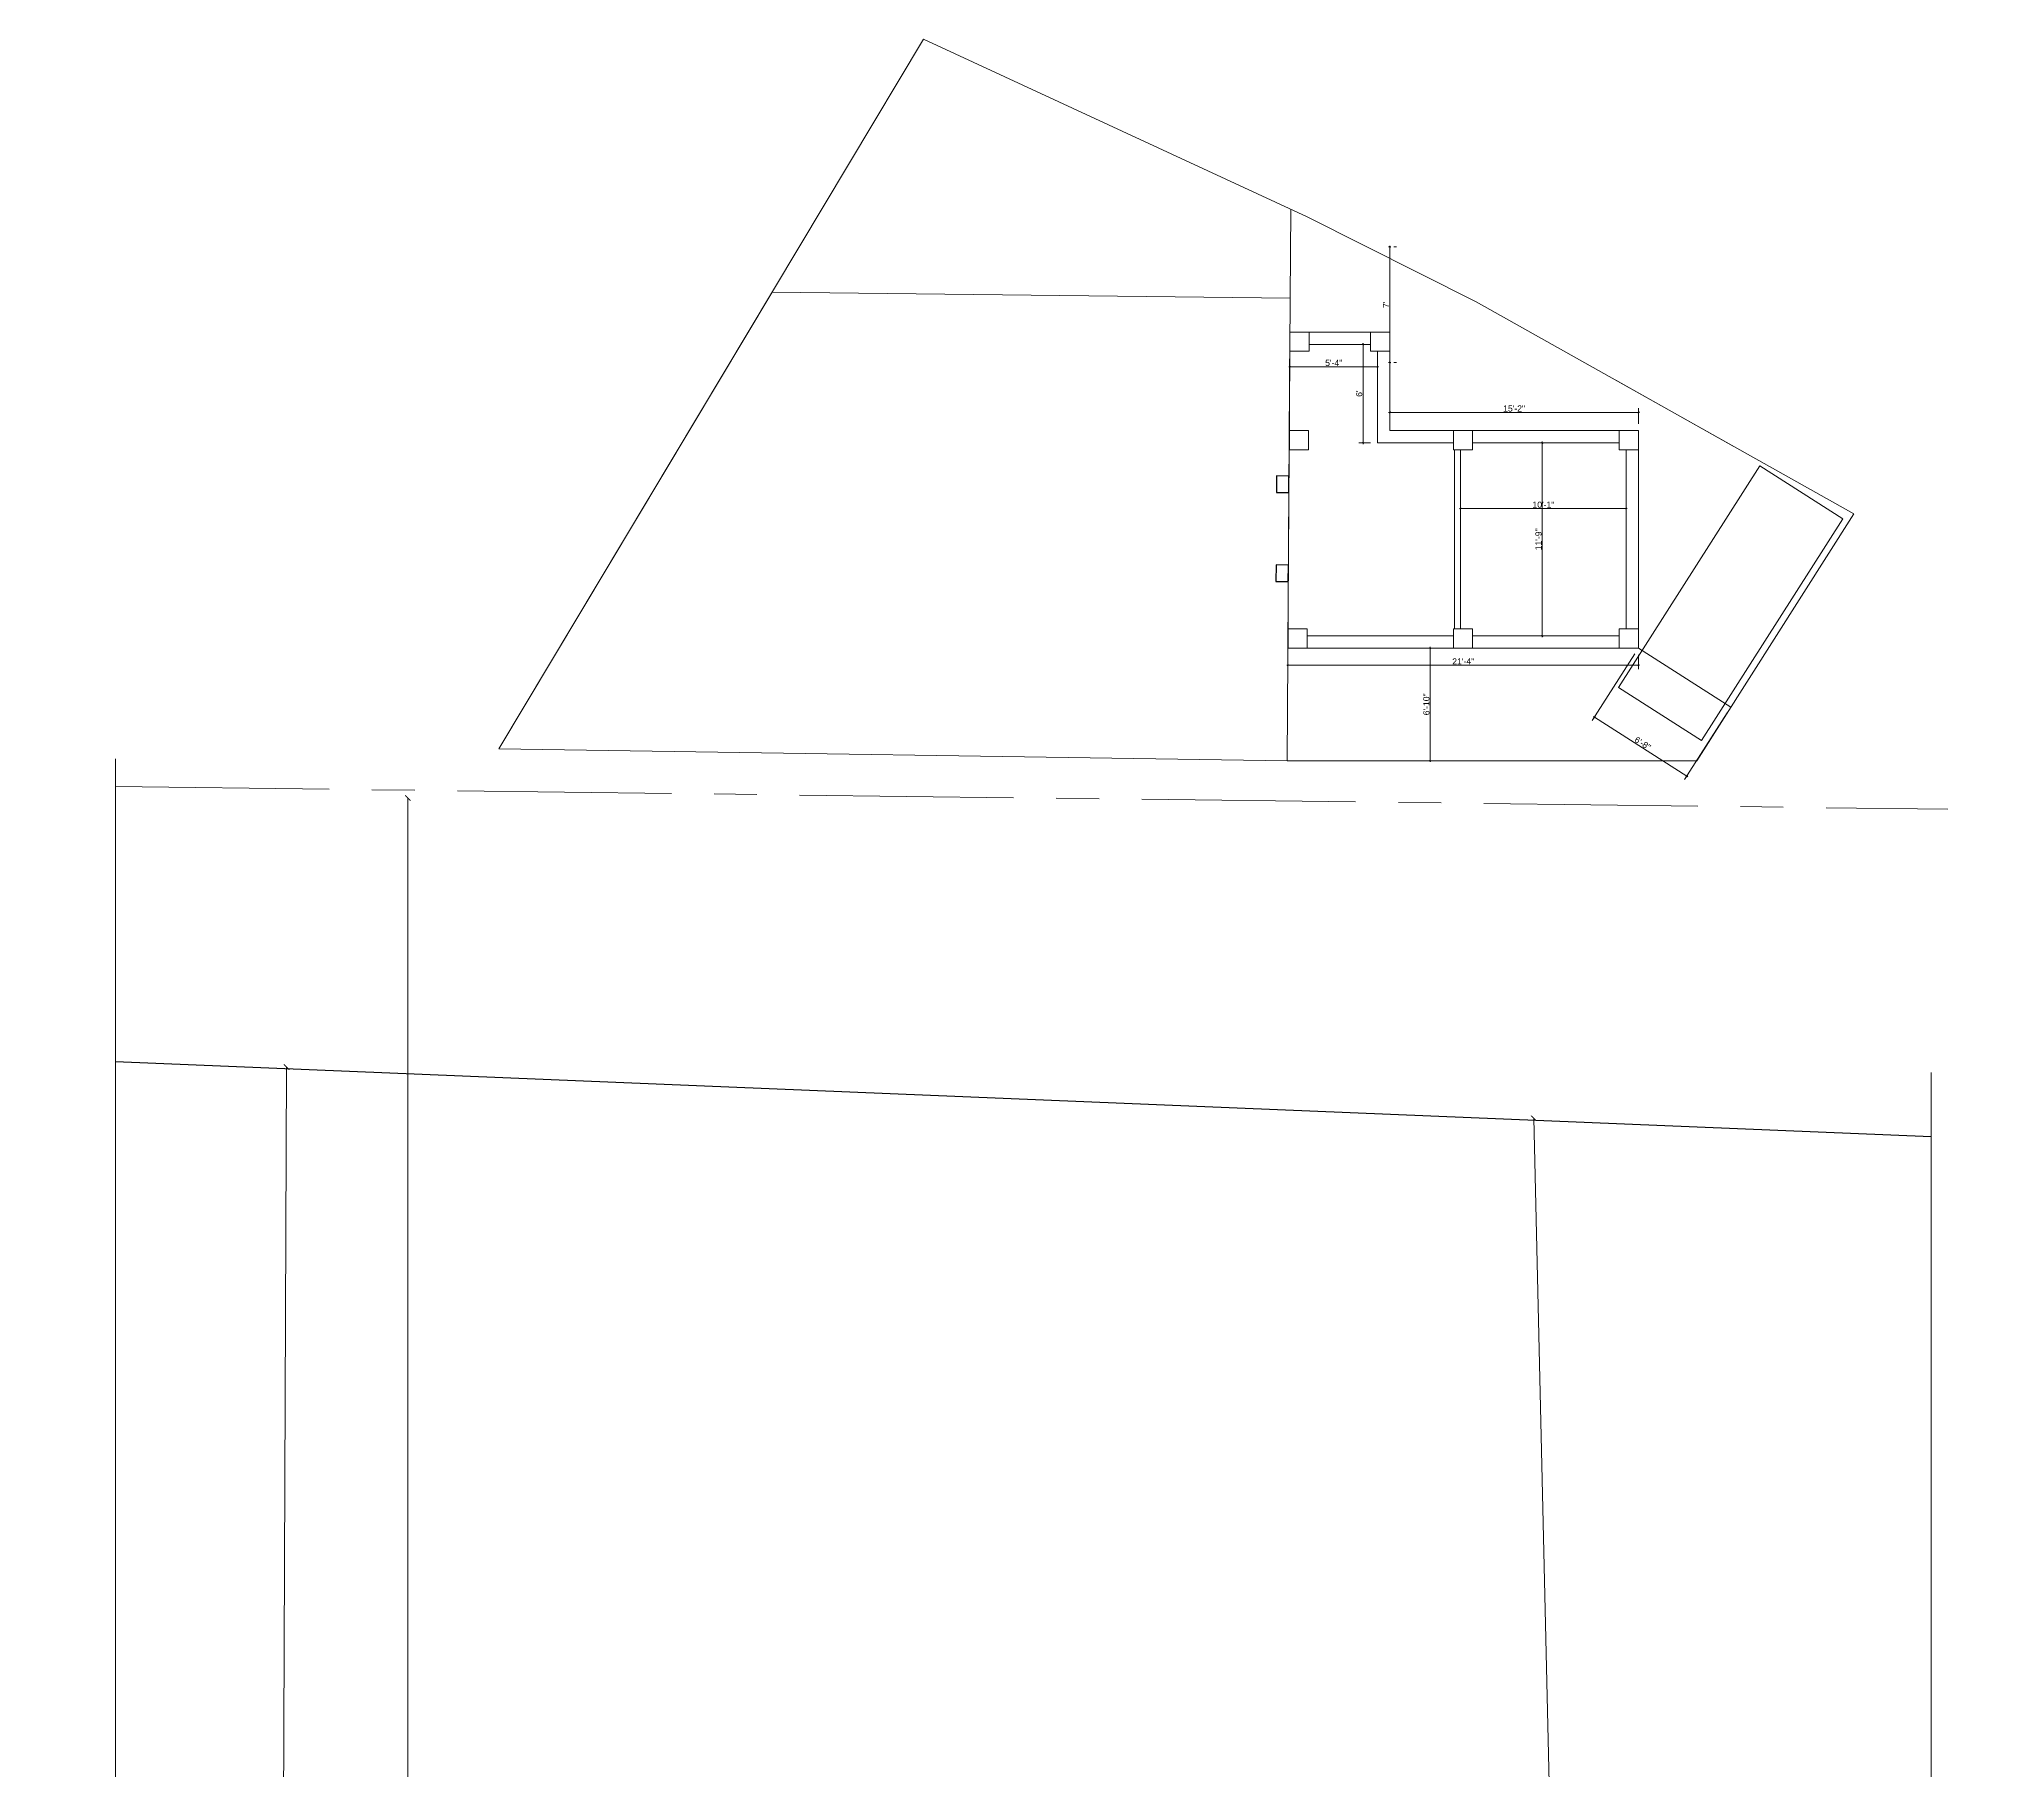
# Model space of a CAD drawing. Header units: inches. Extents: x 72553 to 165130, y 2767 to 9706.
# Drawn here: x 76832 to 78268, y 4124 to 5389 of the extents above; entities that cross this region are included whole.
import ezdxf

# ---------------------------------------------------------------- set-up
doc = ezdxf.new("R2010")
doc.units = ezdxf.units.IN
doc.header["$LTSCALE"] = 5
doc.header["$MEASUREMENT"] = 0
doc.linetypes.add('CENTER', pattern=[2, 1.25, -0.25, 0.25, -0.25])
doc.layers.add('A-WALL', color=7, linetype='Continuous', lineweight=9)
doc.layers.add('DOOR', color=62, linetype='Continuous', lineweight=0)
doc.layers.add('DIM', color=5, linetype='Continuous')
doc.layers.add('WALL', color=7, linetype='Continuous')
doc.layers.add('dim line', color=7, linetype='Continuous', lineweight=15, true_color=0xfab2b2)
doc.styles.get("Standard").update_dxf_attribs({"font": 'arial.ttf'})
doc.styles.add('tt', font='stylu.ttf', dxfattribs={"height": 8})
doc.dimstyles.new('Copy(2) of STANDARD', dxfattribs={"dimtxt": 2, "dimasz": 4, "dimexe": 0, "dimexo": 0, "dimgap": 2, "dimtad": 1, "dimdec": 0, "dimzin": 0, "dimdsep": 46, "dimlunit": 3, "dimtxsty": 'tt', "dimblk": 'ARCHTICK', "dimcen": 0.0505, "dimse1": 1, "dimse2": 1, "dimclrd": 5, "dimclre": 5, "dimclrt": 7, "dimadec": 1, "dimazin": 0, "dimtm": 1e-09, "dimtfac": 1, "dimtdec": 0, "dimtofl": 0, "dimtmove": 1, "dimatfit": 3, "dimfxl": 1, "dimtolj": 2, "dimtzin": 0, "dimlwd": 13, "dimarcsym": 0})
doc.dimstyles.new('Standard$0', dxfattribs={"dimtxt": 6, "dimasz": 4, "dimexe": 3, "dimexo": 6, "dimgap": 3, "dimtad": 1, "dimdec": 1, "dimzin": 0, "dimdsep": 46, "dimlunit": 4, "dimtxsty": 'Standard', "dimcen": 0.09, "dimclrd": 6, "dimclre": 6, "dimclrt": 7, "dimadec": 0, "dimazin": 0, "dimtfac": 1, "dimtdec": 1, "dimtix": 1, "dimtofl": 0, "dimtmove": 1, "dimatfit": 3, "dimfxl": 1, "dimtolj": 1, "dimtzin": 0, "dimlwd": 18, "dimlwe": 18, "dimarcsym": 0})

# ---------------------------------------------------------------- blocks, each defined once
blk = doc.blocks.new('_ArchTick')
at = {"color": 0, "linetype": 'ByBlock', "const_width": 0.15}
blk.add_lwpolyline([(-0.5, -0.5), (0.5, 0.5)], dxfattribs=at)
blk = doc.blocks.new('*D1926')
at = {"layer": 'Defpoints', "color": 0, "ltscale": 5, "transparency": 16777216}
for p in [(77556.5, 4834.4), (77100.8, 2866.6), (77532.3, 2866.6)]:
    blk.add_point(p, dxfattribs=at)
at = {"layer": 'DIM', "color": 5, "lineweight": 13, "ltscale": 5, "transparency": 16777216}
blk.add_line((77100.8, 4834.4), (77100.8, 2866.6), dxfattribs=at)
at = {"layer": 'DIM', "color": 5, "lineweight": 13, "ltscale": 5, "transparency": 16777216, "xscale": 4, "yscale": 4, "zscale": 4}
for p, rotation in [((77100.8, 4834.4), 90), ((77100.8, 2866.6), 270)]:
    blk.add_blockref('_ArchTick', p, dxfattribs=dict(at, rotation=rotation))
at = {"layer": 'DIM', "color": 7, "ltscale": 5, "transparency": 16777216, "insert": (77094.6, 3850.5), "char_height": 8, "attachment_point": 5, "rotation": 90, "style": 'tt'}
blk.add_mtext("\\A2;164'", dxfattribs=at)
blk = doc.blocks.new('*D1925')
at = {"layer": 'Defpoints', "color": 0, "ltscale": 5, "transparency": 16777216}
for p in [(76983.7, 4637.8, -33.3), (76977.1, 3071.4, 1.5), (77005.6, 3071.2)]:
    blk.add_point(p, dxfattribs=at)
at = {"layer": 'DIM', "color": 5, "lineweight": 13, "ltscale": 5, "transparency": 16777216}
blk.add_line((77012.2, 4637.7), (77005.6, 3071.2), dxfattribs=at)
at = {"layer": 'DIM', "color": 5, "lineweight": 13, "ltscale": 5, "transparency": 16777216, "xscale": 4, "yscale": 4, "zscale": 4}
for p, rotation in [((77012.2, 4637.7), 89.75798331016011), ((77005.6, 3071.2), 269.7579833101601)]:
    blk.add_blockref('_ArchTick', p, dxfattribs=dict(at, rotation=rotation))
at = {"layer": 'DIM', "color": 7, "ltscale": 5, "transparency": 16777216, "insert": (77002.7, 3854.5), "char_height": 8, "attachment_point": 5, "rotation": 89.758, "style": 'tt'}
blk.add_mtext('\\A2;130\'-6"', dxfattribs=at)
blk = doc.blocks.new('*D1927')
at = {"layer": 'Defpoints', "color": 0, "ltscale": 5, "transparency": 16777216}
for p in [(77900, 4599.9, -52.5), (77935.1, 3091.6, 1.5), (77958.5, 3092.2)]:
    blk.add_point(p, dxfattribs=at)
at = {"layer": 'DIM', "color": 5, "lineweight": 13, "ltscale": 5, "transparency": 16777216}
blk.add_line((77923.4, 4600.4), (77958.5, 3092.2), dxfattribs=at)
at = {"layer": 'DIM', "color": 5, "lineweight": 13, "ltscale": 5, "transparency": 16777216, "xscale": 4, "yscale": 4, "zscale": 4}
for p, rotation in [((77923.4, 4600.4), 91.33313824719244), ((77958.5, 3092.2), 271.3331382471924)]:
    blk.add_blockref('_ArchTick', p, dxfattribs=dict(at, rotation=rotation))
at = {"layer": 'DIM', "color": 7, "ltscale": 5, "transparency": 16777216, "insert": (77947.1, 3846.4), "char_height": 8, "attachment_point": 5, "rotation": 271.3331, "style": 'tt'}
blk.add_mtext('\\A2;125\'-9"', dxfattribs=at)
blk = doc.blocks.new('oblique')
at = {"color": 0, "lineweight": -2}
blk.add_line((0.25, 0.25), (-0.25, -0.25), dxfattribs=at)
at = {"layer": 'dim line', "lineweight": 9}
for p, q in [((-0.4375, 0), (0.4375, 0)), ((0, 0.4375), (0, -0.4375))]:
    blk.add_line(p, q, dxfattribs=at)
blk = doc.blocks.new('*D1931')
at = {"layer": 'A-WALL', "color": 47, "lineweight": 0, "ltscale": 5, "transparency": 16777216}
for p, q in [((77818.2, 5107.9), (77818.2, 5119.2)), ((77999.9, 5107.9), (77999.9, 5119.2))]:
    blk.add_line(p, q, dxfattribs=at)
at = {"layer": 'A-WALL', "color": 33, "lineweight": 0, "ltscale": 5, "transparency": 16777216}
blk.add_line((77818.2, 5116.2), (77999.9, 5116.2), dxfattribs=at)
at = {"layer": 'Defpoints', "color": 0, "ltscale": 5, "transparency": 16777216}
for p in [(77999.9, 5116.2), (77818.2, 5102.9, -58.2), (77999.9, 5102.9, -58.2)]:
    blk.add_point(p, dxfattribs=at)
at = {"layer": 'A-WALL', "color": 33, "lineweight": 0, "ltscale": 5, "transparency": 16777216, "xscale": 2, "yscale": 2, "zscale": 2, "rotation": 180}
blk.add_blockref('oblique', (77818.2, 5116.2), dxfattribs=at)
at = {"layer": 'A-WALL', "color": 33, "lineweight": 0, "ltscale": 5, "transparency": 16777216, "xscale": 2, "yscale": 2, "zscale": 2}
blk.add_blockref('oblique', (77999.9, 5116.2), dxfattribs=at)
at = {"layer": 'A-WALL', "color": 7, "ltscale": 5, "transparency": 16777216, "insert": (77909.1, 5119), "char_height": 4.5, "attachment_point": 5}
blk.add_mtext('\\A1;15\'-2"', dxfattribs=at)
blk = doc.blocks.new('_OBLIQUE')
at = {"color": 0, "linetype": 'ByBlock'}
blk.add_line((-0.5, -0.5), (0.5, 0.5), dxfattribs=at)
blk = doc.blocks.new('*D1928')
at = {"layer": 'A-WALL', "color": 33, "lineweight": 0, "ltscale": 5, "transparency": 16777216}
blk.add_line((77818.2, 5152.6), (77818.2, 5237.1), dxfattribs=at)
at = {"layer": 'A-WALL', "color": 47, "lineweight": 0, "ltscale": 5, "transparency": 16777216}
for p, q in [((77823.2, 5237.1), (77821.2, 5237.1)), ((77823.2, 5152.6), (77821.2, 5152.6))]:
    blk.add_line(p, q, dxfattribs=at)
at = {"layer": 'Defpoints', "color": 0, "ltscale": 5, "transparency": 16777216}
for p in [(77818.2, 5237.1, -58.2), (77818.2, 5237.1), (77818.2, 5152.6, -58.2)]:
    blk.add_point(p, dxfattribs=at)
at = {"layer": 'A-WALL', "color": 33, "lineweight": 0, "ltscale": 5, "transparency": 16777216, "xscale": 2, "yscale": 2, "zscale": 2}
for p, rotation in [((77818.2, 5237.1), 90), ((77818.2, 5152.6), 270)]:
    blk.add_blockref('oblique', p, dxfattribs=dict(at, rotation=rotation))
at = {"layer": 'A-WALL', "color": 7, "ltscale": 5, "transparency": 16777216, "insert": (77815.5, 5194.8), "char_height": 4.5, "attachment_point": 5, "rotation": 90}
blk.add_mtext("\\A1;7'", dxfattribs=at)
blk = doc.blocks.new('*D1929')
at = {"layer": 'A-WALL', "color": 47, "lineweight": 0, "ltscale": 5, "transparency": 16777216}
for p, q in [((77927.4, 5093.9), (77926.7, 5093.9)), ((77927.4, 4952.9), (77926.7, 4952.9))]:
    blk.add_line(p, q, dxfattribs=at)
at = {"layer": 'A-WALL', "color": 33, "lineweight": 0, "ltscale": 5, "transparency": 16777216}
blk.add_line((77929.7, 5093.9), (77929.7, 4952.9), dxfattribs=at)
at = {"layer": 'Defpoints', "color": 0, "ltscale": 5, "transparency": 16777216}
for p in [(77932.4, 5093.9, -58.2), (77929.7, 4952.9), (77932.4, 4952.9, -58.2)]:
    blk.add_point(p, dxfattribs=at)
at = {"layer": 'A-WALL', "color": 33, "lineweight": 0, "ltscale": 5, "transparency": 16777216, "xscale": 2, "yscale": 2, "zscale": 2}
for p, rotation in [((77929.7, 5093.9), 90), ((77929.7, 4952.9), 270)]:
    blk.add_blockref('oblique', p, dxfattribs=dict(at, rotation=rotation))
at = {"layer": 'A-WALL', "color": 7, "ltscale": 5, "transparency": 16777216, "insert": (77926.9, 5023.4), "char_height": 4.5, "attachment_point": 5, "rotation": 90}
blk.add_mtext('\\A1;11\'-9"', dxfattribs=at)
blk = doc.blocks.new('*D1930')
at = {"layer": 'A-WALL', "color": 47, "lineweight": 0, "ltscale": 5, "transparency": 16777216}
for p, q in [((77870, 5028.4), (77870, 5048.9)), ((77990.9, 5028.4), (77990.9, 5048.9))]:
    blk.add_line(p, q, dxfattribs=at)
at = {"layer": 'A-WALL', "color": 33, "lineweight": 0, "ltscale": 5, "transparency": 16777216}
blk.add_line((77870, 5045.9), (77990.9, 5045.9), dxfattribs=at)
at = {"layer": 'Defpoints', "color": 0, "ltscale": 5, "transparency": 16777216}
for p in [(77990.9, 5045.9), (77870, 5023.4, -58.2), (77990.9, 5023.4, -58.2)]:
    blk.add_point(p, dxfattribs=at)
at = {"layer": 'A-WALL', "color": 33, "lineweight": 0, "ltscale": 5, "transparency": 16777216, "xscale": 2, "yscale": 2, "zscale": 2, "rotation": 180}
blk.add_blockref('oblique', (77870, 5045.9), dxfattribs=at)
at = {"layer": 'A-WALL', "color": 33, "lineweight": 0, "ltscale": 5, "transparency": 16777216, "xscale": 2, "yscale": 2, "zscale": 2}
blk.add_blockref('oblique', (77990.9, 5045.9), dxfattribs=at)
at = {"layer": 'A-WALL', "color": 7, "ltscale": 5, "transparency": 16777216, "insert": (77930.5, 5048.7), "char_height": 4.5, "attachment_point": 5}
blk.add_mtext('\\A1;10\'-1"', dxfattribs=at)
blk = doc.blocks.new('*D1932')
at = {"layer": 'A-WALL', "color": 47, "lineweight": 0, "ltscale": 5, "transparency": 16777216}
for p, q in [((77997.2, 4939.7), (77966.2, 4891)), ((78064.8, 4896.6), (78033.7, 4847.9))]:
    blk.add_line(p, q, dxfattribs=at)
at = {"layer": 'A-WALL', "color": 33, "lineweight": 0, "ltscale": 5, "transparency": 16777216}
blk.add_line((77967.8, 4893.5), (78035.3, 4850.4), dxfattribs=at)
at = {"layer": 'Defpoints', "color": 0, "ltscale": 5, "transparency": 16777216}
for p in [(77999.9, 4943.9, -58.2), (78067.5, 4900.8, -58.2), (78035.3, 4850.4)]:
    blk.add_point(p, dxfattribs=at)
at = {"layer": 'A-WALL', "color": 33, "lineweight": 0, "ltscale": 5, "transparency": 16777216, "xscale": 2, "yscale": 2, "zscale": 2}
for p, rotation in [((77967.8, 4893.5), 147.4840471670188), ((78035.3, 4850.4), 327.4840471670188)]:
    blk.add_blockref('oblique', p, dxfattribs=dict(at, rotation=rotation))
at = {"layer": 'A-WALL', "color": 7, "ltscale": 5, "transparency": 16777216, "insert": (78003, 4874.3), "char_height": 4.5, "attachment_point": 5, "rotation": 327.484}
blk.add_mtext('\\A1;6\'-8"', dxfattribs=at)
blk = doc.blocks.new('*D1933')
at = {"layer": 'A-WALL', "color": 47, "lineweight": 0, "ltscale": 5, "transparency": 16777216}
for p, q in [((77859.8, 4943.9), (77844.8, 4943.9)), ((77859.8, 4861.6), (77844.8, 4861.6))]:
    blk.add_line(p, q, dxfattribs=at)
at = {"layer": 'A-WALL', "color": 33, "lineweight": 0, "ltscale": 5, "transparency": 16777216}
blk.add_line((77847.8, 4943.9), (77847.8, 4861.6), dxfattribs=at)
at = {"layer": 'Defpoints', "color": 0, "ltscale": 5, "transparency": 16777216}
for p in [(77864.8, 4943.9, -58.2), (77847.8, 4861.6), (77864.8, 4861.6, -58.2)]:
    blk.add_point(p, dxfattribs=at)
at = {"layer": 'A-WALL', "color": 33, "lineweight": 0, "ltscale": 5, "transparency": 16777216, "xscale": 2, "yscale": 2, "zscale": 2}
for p, rotation in [((77847.8, 4943.9), 90), ((77847.8, 4861.6), 270)]:
    blk.add_blockref('oblique', p, dxfattribs=dict(at, rotation=rotation))
at = {"layer": 'A-WALL', "color": 7, "ltscale": 5, "transparency": 16777216, "insert": (77845, 4902.8), "char_height": 4.5, "attachment_point": 5, "rotation": 90}
blk.add_mtext('\\A1;6\'-10"', dxfattribs=at)
blk = doc.blocks.new('*D1934')
at = {"layer": 'A-WALL', "color": 47, "lineweight": 0, "ltscale": 5, "transparency": 16777216}
for p, q in [((77745.3, 5155.9), (77745.3, 5146.5)), ((77809.2, 5155.9), (77809.2, 5146.5))]:
    blk.add_line(p, q, dxfattribs=at)
at = {"layer": 'A-WALL', "color": 33, "lineweight": 0, "ltscale": 5, "transparency": 16777216}
blk.add_line((77809.2, 5149.5), (77745.3, 5149.5), dxfattribs=at)
at = {"layer": 'Defpoints', "color": 0, "ltscale": 5, "transparency": 16777216}
for p in [(77745.3, 5160.9, -58.2), (77809.2, 5160.9, -58.2), (77745.3, 5149.5)]:
    blk.add_point(p, dxfattribs=at)
at = {"layer": 'A-WALL', "color": 33, "lineweight": 0, "ltscale": 5, "transparency": 16777216, "xscale": 2, "yscale": 2, "zscale": 2, "rotation": 180}
blk.add_blockref('oblique', (77745.3, 5149.5), dxfattribs=at)
at = {"layer": 'A-WALL', "color": 33, "lineweight": 0, "ltscale": 5, "transparency": 16777216, "xscale": 2, "yscale": 2, "zscale": 2}
blk.add_blockref('oblique', (77809.2, 5149.5), dxfattribs=at)
at = {"layer": 'A-WALL', "color": 7, "ltscale": 5, "transparency": 16777216, "insert": (77777.3, 5152.3), "char_height": 4.5, "attachment_point": 5}
blk.add_mtext('\\A1;5\'-4"', dxfattribs=at)
blk = doc.blocks.new('*D1935')
at = {"layer": 'A-WALL', "color": 47, "lineweight": 0, "ltscale": 5, "transparency": 16777216}
for p, q in [((77799.2, 5165.9), (77795.7, 5165.9)), ((77804.2, 5093.9), (77795.7, 5093.9))]:
    blk.add_line(p, q, dxfattribs=at)
at = {"layer": 'A-WALL', "color": 33, "lineweight": 0, "ltscale": 5, "transparency": 16777216}
blk.add_line((77798.7, 5165.9), (77798.7, 5093.9), dxfattribs=at)
at = {"layer": 'Defpoints', "color": 0, "ltscale": 5, "transparency": 16777216}
for p in [(77804.2, 5165.9, -58.2), (77798.7, 5093.9), (77809.2, 5093.9, -58.2)]:
    blk.add_point(p, dxfattribs=at)
at = {"layer": 'A-WALL', "color": 33, "lineweight": 0, "ltscale": 5, "transparency": 16777216, "xscale": 2, "yscale": 2, "zscale": 2}
for p, rotation in [((77798.7, 5165.9), 90), ((77798.7, 5093.9), 270)]:
    blk.add_blockref('oblique', p, dxfattribs=dict(at, rotation=rotation))
at = {"layer": 'A-WALL', "color": 7, "ltscale": 5, "transparency": 16777216, "insert": (77795.9, 5129.9), "char_height": 4.5, "attachment_point": 5, "rotation": 90}
blk.add_mtext("\\A1;6'", dxfattribs=at)
blk = doc.blocks.new('*D2015')
at = {"layer": 'A-WALL', "color": 47, "lineweight": 0, "ltscale": 5, "transparency": 16777216}
for p, q in [((77743.8, 4938.9), (77743.8, 4928.5)), ((77999.9, 4938.9), (77999.9, 4928.5))]:
    blk.add_line(p, q, dxfattribs=at)
at = {"layer": 'A-WALL', "color": 33, "lineweight": 0, "ltscale": 5, "transparency": 16777216}
blk.add_line((77743.8, 4931.5), (77999.9, 4931.5), dxfattribs=at)
at = {"layer": 'Defpoints', "color": 0, "ltscale": 5, "transparency": 16777216}
for p in [(77743.8, 4943.9, -58.2), (77999.9, 4943.9, -58.2), (77999.9, 4931.5)]:
    blk.add_point(p, dxfattribs=at)
at = {"layer": 'A-WALL', "color": 33, "lineweight": 0, "ltscale": 5, "transparency": 16777216, "xscale": 2, "yscale": 2, "zscale": 2, "rotation": 180}
blk.add_blockref('oblique', (77743.8, 4931.5), dxfattribs=at)
at = {"layer": 'A-WALL', "color": 33, "lineweight": 0, "ltscale": 5, "transparency": 16777216, "xscale": 2, "yscale": 2, "zscale": 2}
blk.add_blockref('oblique', (77999.9, 4931.5), dxfattribs=at)
at = {"layer": 'A-WALL', "color": 7, "ltscale": 5, "transparency": 16777216, "insert": (77871.9, 4934.2), "char_height": 4.5, "attachment_point": 5}
blk.add_mtext('\\A1;21\'-4"', dxfattribs=at)

msp = doc.modelspace()

# ---------------------------------------------------------------- linework, layer by layer
msp.add_line((76887.1, 4641.8, -31.3), (78213.9, 4586.9, -59.1))
at = {"layer": 'A-WALL', "ltscale": 5}
for p, q in [((77745.5, 5199.6, -58.2), (77745.9, 5264.5, -58.2)), ((77744.9, 5102.9, -58.2), (77745.3, 5174.9, -58.2)), ((77745.3, 5174.9, -58.2), (77818.2, 5174.9, -58.2)), ((77818.2, 5174.9, -58.2), (77818.2, 5102.9, -58.2)), ((77745.3, 5165.9, -58.2), (77745.3, 5165.9, -58.2)), ((77759.2, 5165.9, -58.2), (77804.2, 5165.9, -58.2)), ((77809.2, 5160.9, -58.2), (77809.2, 5093.9, -58.2)), ((78069.1, 5091.6, -58.2), (77983.3, 5139.8, -58.2)), ((77744.9, 5097.9, -58.2), (77744.8, 5097.9, -58.2)), ((77818.2, 5102.9, -58.2), (77999.9, 5102.9, -58.2)), ((77999.9, 5102.9, -58.2), (77999.9, 4943.9, -58.2)), ((77809.2, 5093.9, -58.2), (77864.8, 5093.9, -58.2)), ((77865.5, 5088.9, -58.2), (77865.5, 4957.9, -58.2)), ((77870, 5088.9, -58.2), (77870, 4957.9, -58.2)), ((77878.8, 5093.9, -58.2), (77985.9, 5093.9, -58.2)), ((77990.9, 5088.9, -58.2), (77990.9, 4957.9, -58.2)), ((77999.9, 4943.9, -58.2), (77743.7, 4943.9, -58.2)), ((77864.8, 4952.9, -58.2), (77757.8, 4952.9, -58.2)), ((77985.9, 4952.9, -58.2), (77878.8, 4952.9, -58.2)), ((77999.9, 4943.9, -58.2), (78067.5, 4900.8, -58.2))]:
    msp.add_line(p, q, dxfattribs=at)
at = {"layer": 'A-WALL', "linetype": 'CENTER', "ltscale": 25}
msp.add_line((76887.1, 4842.7), (78226, 4826.2), dxfattribs=at)
at = {"layer": 'A-WALL', "ltscale": 5, "elevation": -58.2}
for points in [[(77477.5, 5388.8), (77167.3, 4870.3), (77743.3, 4861.6), (78042.5, 4861.6), (78157.4, 5042), (77881.3, 5197), (77758, 5259)], [(77745.3, 5174.9), (77743.8, 4943.9), (77999.9, 4943.9), (77999.9, 5102.9), (77818.2, 5102.9), (77818.2, 5174.9)], [(77745.3, 5174.9), (77759.3, 5174.9), (77759.3, 5160.9), (77745.3, 5160.9)], [(77804.2, 5174.9), (77818.2, 5174.9), (77818.2, 5160.9), (77804.2, 5160.9)], [(77744.9, 5102.9), (77758.9, 5102.9), (77758.9, 5088.9), (77744.9, 5088.9)], [(77864.8, 5102.9), (77878.8, 5102.9), (77878.8, 5088.9), (77864.8, 5088.9)], [(77985.9, 5102.9), (77999.9, 5102.9), (77999.9, 5088.9), (77985.9, 5088.9)], [(78088.6, 5077), (78149.3, 5038.3), (78046.1, 4876.4), (77985.4, 4915.1)], [(77743.9, 4957.9), (77757.9, 4957.9), (77757.9, 4943.9), (77743.9, 4943.9)], [(77864.8, 4957.9), (77878.8, 4957.9), (77878.8, 4943.9), (77864.8, 4943.9)], [(77985.9, 4957.9), (77999.9, 4957.9), (77999.9, 4943.9), (77985.9, 4943.9)]]:
    msp.add_lwpolyline(points, close=True, dxfattribs=at)
at = {"layer": 'A-WALL', "linetype": 'Continuous', "ltscale": 5}
for points, elevation in [([(76887.1, 4863.1), (76887.1, 3887.3), (76831.5, 3858.3), (76940.8, 3858.1), (76887.1, 3829.5), (76887.1, 2874.5)], -31.3), ([(78213.9, 4633.7), (78213.9, 3832.3), (78158.3, 3803.4), (78267.5, 3803.1), (78213.9, 3774.5), (78213.9, 3017.1)], -59.1)]:
    msp.add_lwpolyline(points, dxfattribs=dict(at, elevation=elevation))
at = {"layer": 'DOOR', "lineweight": 13, "elevation": -58.2}
msp.add_lwpolyline([(77167.3, 4870.3), (77743.3, 4861.6), (77745.5, 5199.6), (77367, 5204.1)], close=True, dxfattribs=at)
at = {"layer": 'WALL', "color": 2, "linetype": 'ByBlock', "ltscale": 5, "elevation": -58.2}
for points in [[(77735.6, 5069.7), (77735.6, 5057.7), (77744.6, 5057.6), (77744.6, 5069.6)], [(77735.2, 5004.7), (77735.1, 4992.7), (77744.1, 4992.6), (77744.2, 5004.6)]]:
    msp.add_lwpolyline(points, close=True, dxfattribs=at)

# ---------------------------------------------------------------- dimensions: what is measured, and where the dimension line sits
at = {"layer": 'A-WALL', "ltscale": 5}
for base, p1, p2, picture, middle in [((77818.214, 5237.0663), (77818.214, 5152.6176, -58.169), (77818.214, 5237.0663, -58.169), '*D1928', (77815.464, 5194.842)), ((77798.7, 5093.9), (77804.2, 5165.9, -58.2), (77809.2, 5093.9, -58.2), '*D1935', (77795.9, 5129.9)), ((77929.7, 4952.9), (77932.4, 5093.9, -58.2), (77932.4, 4952.9, -58.2), '*D1929', (77926.9, 5023.4)), ((77847.8, 4861.6), (77864.8, 4943.9, -58.2), (77864.8, 4861.6, -58.2), '*D1933', (77845, 4902.8))]:
    dim = msp.add_linear_dim(base=base, p1=p1, p2=p2, angle=90, dimstyle='Standard$0', override={"dimtxt": 4.5, "dimasz": 2, "dimexo": 5, "dimgap": 0.5, "dimdec": 0, "dimzin": 12, "dimpost": '\\X', "dimblk": 'oblique', "dimcen": 3, "dimclrd": 33, "dimclre": 47, "dimtfac": 0.5, "dimtdec": 0, "dimfxl": 3, "dimlwd": 0, "dimlwe": 0}, dxfattribs=at)
    dim.commit()
    dim.dimension.update_dxf_attribs({"geometry": picture, "text_midpoint": middle})
for base, p1, p2, picture, middle in [((77745.3, 5149.5), (77809.2, 5160.9, -58.2), (77745.3, 5160.9, -58.2), '*D1934', (77777.3, 5152.3)), ((77999.9, 5116.2), (77818.2, 5102.9, -58.2), (77999.9, 5102.9, -58.2), '*D1931', (77909.1, 5119)), ((77990.9, 5045.9), (77870, 5023.4, -58.2), (77990.9, 5023.4, -58.2), '*D1930', (77930.5, 5048.7)), ((77999.9, 4931.5), (77743.8, 4943.9, -58.2), (77999.9, 4943.9, -58.2), '*D2015', (77871.9, 4934.2))]:
    dim = msp.add_linear_dim(base=base, p1=p1, p2=p2, dimstyle='Standard$0', override={"dimtxt": 4.5, "dimasz": 2, "dimexo": 5, "dimgap": 0.5, "dimdec": 0, "dimzin": 12, "dimpost": '\\X', "dimblk": 'oblique', "dimcen": 3, "dimclrd": 33, "dimclre": 47, "dimtfac": 0.5, "dimtdec": 0, "dimfxl": 3, "dimlwd": 0, "dimlwe": 0}, dxfattribs=at)
    dim.commit()
    dim.dimension.update_dxf_attribs({"geometry": picture, "text_midpoint": middle})
dim = msp.add_aligned_dim(p1=(77999.9, 4943.9, -58.2), p2=(78067.5, 4900.8, -58.2), distance=-59.8, dimstyle='Standard$0', override={"dimtxt": 4.5, "dimasz": 2, "dimexo": 5, "dimgap": 0.5, "dimdec": 0, "dimzin": 12, "dimpost": '\\X', "dimblk": 'oblique', "dimcen": 3, "dimclrd": 33, "dimclre": 47, "dimtfac": 0.5, "dimtdec": 0, "dimfxl": 3, "dimlwd": 0, "dimlwe": 0}, dxfattribs=at)
dim.commit()
dim.dimension.update_dxf_attribs({"geometry": '*D1932', "text_midpoint": (78003, 4874.3)})
at = {"layer": 'DIM', "ltscale": 5}
dim = msp.add_linear_dim(base=(77100.8, 2866.6), p1=(77556.5, 4834.4), p2=(77532.3, 2866.6), angle=90, dimstyle='Copy(2) of STANDARD', dxfattribs=at)
dim.commit()
dim.dimension.update_dxf_attribs({"geometry": '*D1926', "text_midpoint": (77094.6, 3850.5)})
for p1, p2, distance, picture, middle in [((76983.7, 4637.8, -33.3), (76977.1, 3071.4, 1.5), 28.5, '*D1925', (77002.7, 3854.5)), ((77900, 4599.9, -52.5), (77935.1, 3091.6, 1.5), 23.4, '*D1927', (77947.1, 3846.4))]:
    dim = msp.add_aligned_dim(p1=p1, p2=p2, distance=distance, dimstyle='Copy(2) of STANDARD', dxfattribs=at)
    dim.commit()
    dim.dimension.update_dxf_attribs({"geometry": picture, "text_midpoint": middle})

doc.saveas('drawing.dxf')
